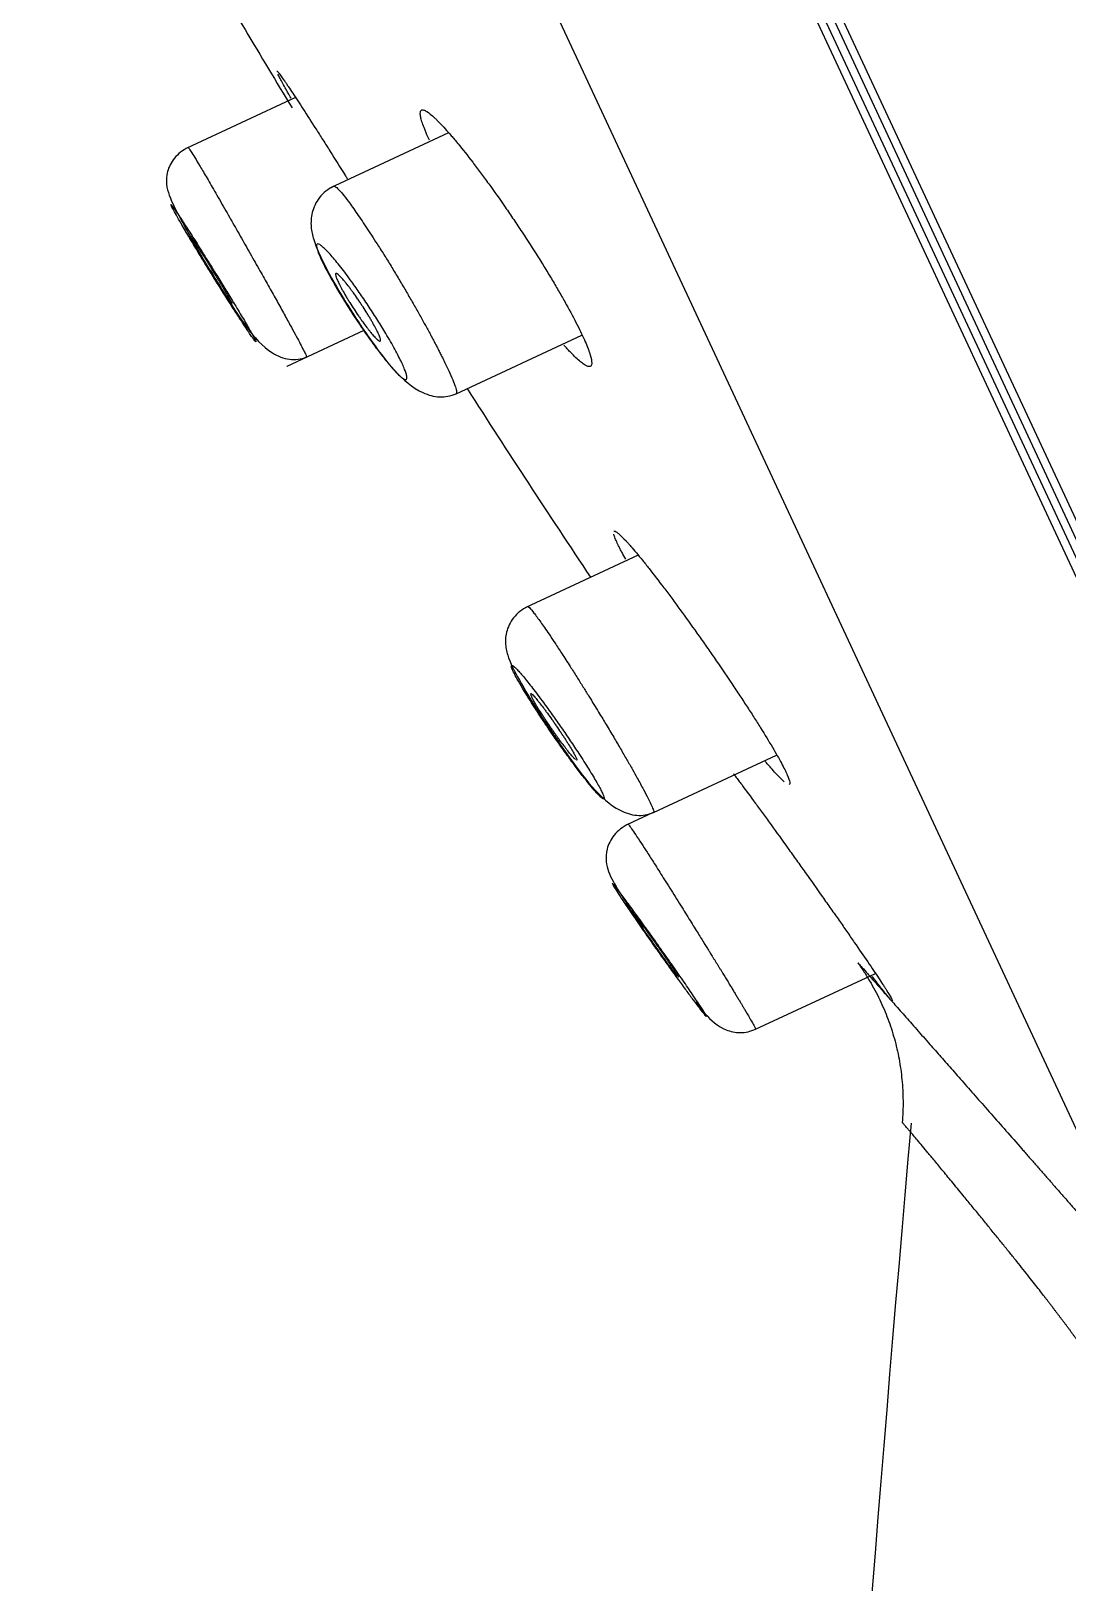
# Model space of a CAD drawing. Header units: millimetres. Extents: x 6110 to 6704, y -2661 to -1821.
# Drawn here: x 6578.818 to 6582.062, y -2181.209 to -2176.353 of the extents above; entities that cross this region are included whole.
import ezdxf

# ---------------------------------------------------------------- set-up
doc = ezdxf.new("R2010")
doc.units = ezdxf.units.MM
doc.header["$LTSCALE"] = 0.1
doc.linetypes.add('HIDDEN2', pattern=[4.7625, 3.175, -1.5875])
doc.layers.add('1', color=4, linetype='HIDDEN2', lineweight=13)
doc.layers.add('DIM', color=3, linetype='Continuous', lineweight=9)

msp = doc.modelspace()

# ---------------------------------------------------------------- hatches: boundary and pattern name
at = {"layer": 'DIM'}
h = msp.add_hatch(dxfattribs=at)
h.set_pattern_fill('ANSI31', color=2)
edge = h.paths.add_edge_path()
edge.add_line((6619.6172, -2595.9805), (6619.6172, -1962.2056))
edge.add_line((6634.6172, -1966.1101), (6619.6172, -1966.1101))
edge.add_line((6634.6172, -2610.9805), (6634.6172, -1966.1101))
edge.add_line((6634.6172, -2610.9805), (6184.4567, -2610.9805))
edge.add_line((6619.6172, -2595.9805), (6184.4567, -2595.9805))
edge.add_line((6184.4567, -2610.9805), (6184.4567, -2595.9805))

# ---------------------------------------------------------------- linework, layer by layer
at = {"layer": '1', "color": 7, "linetype": 'Continuous', "lineweight": -3}
for p, q in [((6571.8322, -2156.0685), (6582.9228, -2179.8524)), ((6571.8551, -2156.0578), (6582.61, -2179.1219)), ((6571.8778, -2156.0473), (6582.6344, -2179.115)), ((6583.2394, -2180.3526), (6571.9006, -2156.0366)), ((6571.4142, -2156.8976), (6582.345, -2180.3388)), ((6579.6457, -2176.5614), (6579.3058, -2176.7199)), ((6580.1238, -2176.6719), (6579.7535, -2176.8446)), ((6579.3058, -2176.7199), (6579.3052, -2176.7202)), ((6579.6193, -2177.4013), (6579.86, -2177.289)), ((6580.1481, -2177.4881), (6580.5414, -2177.3047)), ((6579.6187, -2177.4016), (6579.6193, -2177.4013)), ((6580.148, -2177.4882), (6580.1481, -2177.4881)), ((6580.7172, -2177.9931), (6580.366, -2178.1569)), ((6580.366, -2178.1569), (6580.3641, -2178.1577)), ((6580.7655, -2178.7981), (6581.151, -2178.6184)), ((6580.7643, -2178.7982), (6580.6823, -2178.8365)), ((6580.6823, -2178.8365), (6580.6815, -2178.8369)), ((6581.0845, -2179.4765), (6581.4599, -2179.3014))]:
    msp.add_line(p, q, dxfattribs=at)
for centre, start, end in [((6544.7413, -2188.0939), 11.48274, 25), ((6613.8473, -2155.8693), 210.38689, 211.20611), ((6613.8473, -2155.8693), 212.68827, 213.69871)]:
    msp.add_arc(centre, 40, start, end, dxfattribs=at)
for points, knots in [([(6579.5871, -2176.4784), (6579.5872, -2176.4784), (6579.5872, -2176.4784), (6579.5877, -2176.4784), (6579.5885, -2176.479), (6579.5904, -2176.481), (6579.5911, -2176.4819), (6579.5927, -2176.4839), (6579.5936, -2176.485), (6579.5987, -2176.4916), (6579.6042, -2176.4994), (6579.6131, -2176.5122), (6579.6149, -2176.5149), (6579.6189, -2176.5207), (6579.6209, -2176.5237), (6579.6273, -2176.5332), (6579.6365, -2176.547), (6579.6469, -2176.5628), (6579.6579, -2176.5797), (6579.6638, -2176.5887), (6579.6822, -2176.6172), (6579.6954, -2176.6378), (6579.7165, -2176.6708), (6579.7238, -2176.6822), (6579.735, -2176.6998), (6579.7388, -2176.7058), (6579.7464, -2176.7179), (6579.7503, -2176.7239), (6579.7697, -2176.7546), (6579.7856, -2176.7799), (6579.8039, -2176.8092), (6579.8061, -2176.8125), (6579.8082, -2176.8159)], [0, 0, 0, 0, 0.008057, 0.008057, 0.077628, 0.077628, 0.112414, 0.112414, 0.147199, 0.147199, 0.286341, 0.286341, 0.321126, 0.321126, 0.355912, 0.355912, 0.425483, 0.495054, 0.495054, 0.564625, 0.564625, 0.703766, 0.703766, 0.773337, 0.773337, 0.808123, 0.808123, 0.842908, 0.842908, 0.98205, 0.98205, 1, 1, 1, 1]), ([(6579.6315, -2176.5631), (6579.6284, -2176.5576), (6579.6254, -2176.5524), (6579.6204, -2176.5436), (6579.6184, -2176.54), (6579.6145, -2176.533), (6579.6126, -2176.5297), (6579.6074, -2176.5203), (6579.6011, -2176.5088), (6579.5964, -2176.4998), (6579.5934, -2176.494), (6579.5925, -2176.4922), (6579.5913, -2176.4898), (6579.5909, -2176.489), (6579.5906, -2176.4882)], [0, 0, 0, 0, 0.152025, 0.152025, 0.264968, 0.264968, 0.37791, 0.37791, 0.603796, 0.829682, 0.829682, 0.942625, 0.942625, 1, 1, 1, 1]), ([(6580.0645, -2176.6947), (6580.0617, -2176.6887), (6580.0592, -2176.6831), (6580.0551, -2176.6737), (6580.0535, -2176.6698), (6580.0504, -2176.6625), (6580.049, -2176.659), (6580.0451, -2176.6489), (6580.0408, -2176.6366), (6580.0382, -2176.6267), (6580.0368, -2176.6202), (6580.0365, -2176.6181), (6580.036, -2176.6144), (6580.0359, -2176.6127), (6580.0359, -2176.6049), (6580.0376, -2176.6013), (6580.0426, -2176.5998), (6580.0447, -2176.5999), (6580.0486, -2176.6011), (6580.0499, -2176.6016), (6580.0529, -2176.6031), (6580.0545, -2176.6039), (6580.0628, -2176.6091), (6580.071, -2176.6157), (6580.0831, -2176.627), (6580.0856, -2176.6294), (6580.0908, -2176.6346), (6580.0935, -2176.6373), (6580.1018, -2176.6459), (6580.1135, -2176.6584), (6580.1263, -2176.673), (6580.1364, -2176.6847), (6580.1398, -2176.6888), (6580.1468, -2176.6971), (6580.1504, -2176.7015), (6580.1686, -2176.7237), (6580.1839, -2176.7431), (6580.2079, -2176.7744), (6580.2161, -2176.7853), (6580.2286, -2176.8021), (6580.2329, -2176.8079), (6580.2414, -2176.8195), (6580.2457, -2176.8253), (6580.2671, -2176.8549), (6580.2844, -2176.8793), (6580.3062, -2176.9109), (6580.3106, -2176.9173), (6580.3194, -2176.9302), (6580.3238, -2176.9367), (6580.337, -2176.9562), (6580.3457, -2176.9693), (6580.3715, -2177.0084), (6580.3883, -2177.0345), (6580.4088, -2177.0671), (6580.4129, -2177.0736), (6580.421, -2177.0866), (6580.425, -2177.0931), (6580.4367, -2177.1123), (6580.4519, -2177.1374), (6580.4661, -2177.1617), (6580.4764, -2177.1795), (6580.4798, -2177.1854), (6580.4865, -2177.1971), (6580.4897, -2177.2029), (6580.5056, -2177.2315), (6580.517, -2177.2528), (6580.527, -2177.2725)], [0, 0, 0, 0, 0.022578, 0.022578, 0.038868, 0.038868, 0.055159, 0.055159, 0.08774, 0.12032, 0.12032, 0.136611, 0.136611, 0.152901, 0.152901, 0.218062, 0.218062, 0.250643, 0.250643, 0.266934, 0.266934, 0.283224, 0.283224, 0.348385, 0.348385, 0.364676, 0.364676, 0.380966, 0.380966, 0.413547, 0.446128, 0.446128, 0.462418, 0.462418, 0.478708, 0.478708, 0.54387, 0.54387, 0.576451, 0.576451, 0.592741, 0.592741, 0.609031, 0.609031, 0.674193, 0.674193, 0.690483, 0.690483, 0.706773, 0.706773, 0.739354, 0.739354, 0.804516, 0.804516, 0.820806, 0.820806, 0.837096, 0.837096, 0.869677, 0.902258, 0.902258, 0.918548, 0.918548, 0.934839, 0.934839, 1, 1, 1, 1]), ([(6579.3098, -2176.7181), (6579.3012, -2176.7222), (6579.2854, -2176.7317), (6579.2662, -2176.7507), (6579.2526, -2176.7718), (6579.2418, -2176.8005), (6579.2404, -2176.8351), (6579.2534, -2176.8799), (6579.2797, -2176.9299), (6579.316, -2176.9958), (6579.3361, -2177.0304), (6579.3464, -2177.0478)], [0, 0, 0, 0, 0.058978, 0.117996, 0.176359, 0.23389, 0.348243, 0.469897, 0.735838, 0.872378, 1, 1, 1, 1]), ([(6579.3098, -2176.718), (6579.3098, -2176.718), (6579.3101, -2176.7179), (6579.3119, -2176.7199), (6579.3187, -2176.73), (6579.3301, -2176.7484), (6579.3467, -2176.776), (6579.3685, -2176.8132), (6579.3957, -2176.8602), (6579.4213, -2176.9047), (6579.4424, -2176.9416), (6579.4574, -2176.9679), (6579.4727, -2176.9948), (6579.4881, -2177.022), (6579.5036, -2177.0494), (6579.5191, -2177.0767), (6579.5338, -2177.1025), (6579.5475, -2177.1267), (6579.5603, -2177.1494), (6579.5727, -2177.1717), (6579.5849, -2177.1934), (6579.5965, -2177.2145), (6579.6077, -2177.2348), (6579.6184, -2177.2542), (6579.6251, -2177.2663), (6579.6283, -2177.2722)], [0, 0, 0, 0, 0.000723, 0.060542, 0.124184, 0.191655, 0.262961, 0.338105, 0.417091, 0.499921, 0.535605, 0.571289, 0.606975, 0.642661, 0.678347, 0.714034, 0.749721, 0.780378, 0.811213, 0.842227, 0.87342, 0.904794, 0.936348, 0.968083, 1, 1, 1, 1]), ([(6579.7654, -2176.839), (6579.7563, -2176.8434), (6579.7398, -2176.8535), (6579.7134, -2176.8803), (6579.6949, -2176.9202), (6579.6927, -2176.967), (6579.7046, -2177.019), (6579.7361, -2177.0863), (6579.7784, -2177.1631), (6579.805, -2177.2051), (6579.8089, -2177.211)], [0, 0, 0, 0, 0.062747, 0.126177, 0.24899, 0.364013, 0.475349, 0.708798, 0.959117, 1, 1, 1, 1]), ([(6579.7654, -2176.839), (6579.7654, -2176.839), (6579.7665, -2176.8385), (6579.77, -2176.8394), (6579.7789, -2176.8471), (6579.7924, -2176.8623), (6579.8082, -2176.8825), (6579.824, -2176.9043), (6579.8382, -2176.9246), (6579.8536, -2176.9472), (6579.87, -2176.9719), (6579.8872, -2176.9983), (6579.9029, -2177.0226), (6579.9165, -2177.0438), (6579.9277, -2177.0616), (6579.9388, -2177.0796), (6579.9499, -2177.0977), (6579.9609, -2177.1159), (6579.9717, -2177.134), (6579.9824, -2177.1521), (6579.9929, -2177.17), (6580.0032, -2177.1878), (6580.0133, -2177.2053), (6580.0231, -2177.2225), (6580.0326, -2177.2394), (6580.0418, -2177.2559), (6580.0507, -2177.2719), (6580.0593, -2177.2876), (6580.0675, -2177.3027), (6580.0753, -2177.3173), (6580.0828, -2177.3314), (6580.0899, -2177.3449), (6580.0966, -2177.3579), (6580.1029, -2177.3702), (6580.1068, -2177.3781), (6580.1087, -2177.3819)], [0, 0, 0, 0, 0.000281, 0.056492, 0.116883, 0.181459, 0.250225, 0.291842, 0.333467, 0.3751, 0.416743, 0.458393, 0.500053, 0.525243, 0.550194, 0.574909, 0.599386, 0.623627, 0.647631, 0.6714, 0.694934, 0.718233, 0.741298, 0.764128, 0.786726, 0.809091, 0.831224, 0.853125, 0.874795, 0.896235, 0.917445, 0.938426, 0.959178, 0.979703, 1, 1, 1, 1]), ([(6579.4855, -2177.2594), (6579.4814, -2177.2526), (6579.4729, -2177.2382), (6579.4586, -2177.2144), (6579.4405, -2177.1846), (6579.4184, -2177.1484), (6579.3953, -2177.1109), (6579.375, -2177.0784), (6579.3579, -2177.051), (6579.3413, -2177.0247), (6579.3255, -2176.9997), (6579.3108, -2176.9767), (6579.2974, -2176.956), (6579.2855, -2176.9378), (6579.2754, -2176.9226), (6579.2673, -2176.9107), (6579.2611, -2176.902), (6579.2572, -2176.8971), (6579.2553, -2176.8957), (6579.2568, -2176.9001), (6579.2638, -2176.9135), (6579.2754, -2176.9343), (6579.2898, -2176.9591), (6579.3047, -2176.9843), (6579.3189, -2177.0081), (6579.3343, -2177.0337), (6579.3505, -2177.0605), (6579.3674, -2177.0882), (6579.3876, -2177.1209), (6579.4108, -2177.1582), (6579.436, -2177.1982), (6579.4595, -2177.235), (6579.478, -2177.2635), (6579.4919, -2177.2847), (6579.5021, -2177.2998), (6579.5103, -2177.3117), (6579.5165, -2177.3203), (6579.5205, -2177.3252), (6579.5222, -2177.3264), (6579.5216, -2177.3241), (6579.5187, -2177.3179), (6579.5136, -2177.3082), (6579.5063, -2177.2952), (6579.4969, -2177.2789), (6579.4895, -2177.2662), (6579.4855, -2177.2594)], [0, 0, 0, 0, 0.020944, 0.041692, 0.062597, 0.093906, 0.125051, 0.146012, 0.16673, 0.187556, 0.208486, 0.229202, 0.250061, 0.270963, 0.291668, 0.312549, 0.333466, 0.354157, 0.37502, 0.406289, 0.437459, 0.468763, 0.500043, 0.520891, 0.54162, 0.562602, 0.583421, 0.604124, 0.625068, 0.656251, 0.687505, 0.718717, 0.749961, 0.770841, 0.791564, 0.812478, 0.833334, 0.854055, 0.874983, 0.89583, 0.916541, 0.93746, 0.958349, 0.97908, 1, 1, 1, 1]), ([(6579.4417, -2177.2071), (6579.4414, -2177.2066), (6579.4358, -2177.1978), (6579.4246, -2177.18), (6579.4076, -2177.1529), (6579.3903, -2177.1252), (6579.3729, -2177.0971), (6579.3559, -2177.0693), (6579.3393, -2177.0421), (6579.3237, -2177.0161), (6579.3091, -2176.9917), (6579.2982, -2176.9733), (6579.2922, -2176.9632), (6579.2904, -2176.9601)], [0, 0, 0, 0, 0.006293, 0.110751, 0.215685, 0.321327, 0.425775, 0.530809, 0.636245, 0.740665, 0.845903, 0.951263, 1, 1, 1, 1]), ([(6579.3143, -2176.9918), (6579.3144, -2176.9918), (6579.3146, -2176.9919), (6579.3151, -2176.9925), (6579.3155, -2176.9929), (6579.317, -2176.9948), (6579.3184, -2176.9968), (6579.3212, -2177.0007), (6579.3222, -2177.0021), (6579.3244, -2177.0054), (6579.3255, -2177.0071), (6579.3293, -2177.0128), (6579.3322, -2177.0172), (6579.3386, -2177.027), (6579.342, -2177.0323), (6579.3475, -2177.0409), (6579.3494, -2177.0439), (6579.3533, -2177.05), (6579.3553, -2177.0532), (6579.3614, -2177.0628), (6579.3655, -2177.0695), (6579.3719, -2177.0797), (6579.3741, -2177.0831), (6579.3784, -2177.0901), (6579.3806, -2177.0936), (6579.3871, -2177.1041), (6579.3913, -2177.111), (6579.3977, -2177.1213), (6579.3998, -2177.1248), (6579.4039, -2177.1315), (6579.4079, -2177.1381), (6579.4117, -2177.1445), (6579.4155, -2177.1507), (6579.4173, -2177.1538), (6579.4227, -2177.1627), (6579.4259, -2177.1682), (6579.4289, -2177.1733)], [0, 0, 0, 0, 0.039645, 0.039645, 0.0814, 0.0814, 0.164909, 0.164909, 0.206664, 0.206664, 0.248418, 0.248418, 0.331927, 0.331927, 0.415436, 0.415436, 0.457191, 0.457191, 0.498945, 0.498945, 0.582455, 0.582455, 0.624209, 0.624209, 0.665964, 0.665964, 0.749473, 0.749473, 0.791227, 0.791227, 0.832982, 0.874736, 0.874736, 0.916491, 0.916491, 1, 1, 1, 1]), ([(6579.4446, -2177.2037), (6579.4445, -2177.2035), (6579.4443, -2177.2033), (6579.4438, -2177.2027), (6579.4428, -2177.2013), (6579.4408, -2177.1985), (6579.4388, -2177.1956), (6579.4366, -2177.1924), (6579.4354, -2177.1906), (6579.4316, -2177.1849), (6579.4287, -2177.1805), (6579.4239, -2177.1732), (6579.4223, -2177.1706), (6579.4188, -2177.1653), (6579.417, -2177.1625), (6579.4115, -2177.1539), (6579.4076, -2177.1478), (6579.4015, -2177.1381), (6579.3994, -2177.1348), (6579.3952, -2177.1282), (6579.3931, -2177.1248), (6579.3868, -2177.1146), (6579.3824, -2177.1077), (6579.3737, -2177.0936), (6579.3695, -2177.0867), (6579.3632, -2177.0764), (6579.3611, -2177.073), (6579.357, -2177.0662), (6579.355, -2177.0629), (6579.3491, -2177.0531), (6579.3453, -2177.0469), (6579.3401, -2177.0381), (6579.3384, -2177.0352), (6579.3351, -2177.0296), (6579.3335, -2177.027), (6579.3291, -2177.0195), (6579.3265, -2177.0149), (6579.323, -2177.0089), (6579.322, -2177.007), (6579.3201, -2177.0036), (6579.3183, -2177.0005), (6579.317, -2176.998), (6579.3162, -2176.9964), (6579.3159, -2176.9959), (6579.3156, -2176.9952), (6579.3155, -2176.995), (6579.3154, -2176.9948)], [0, 0, 0, 0, 0.010196, 0.010196, 0.02835, 0.064658, 0.100966, 0.100966, 0.137275, 0.137275, 0.209891, 0.209891, 0.246199, 0.246199, 0.282507, 0.282507, 0.355123, 0.355123, 0.391431, 0.391431, 0.42774, 0.42774, 0.500356, 0.500356, 0.572972, 0.572972, 0.60928, 0.60928, 0.645588, 0.645588, 0.718205, 0.718205, 0.754513, 0.754513, 0.790821, 0.790821, 0.863437, 0.863437, 0.899745, 0.899745, 0.936053, 0.972361, 0.972361, 0.990515, 0.990515, 1, 1, 1, 1]), ([(6579.9682, -2177.3713), (6579.9646, -2177.3643), (6579.9568, -2177.3495), (6579.9432, -2177.3252), (6579.9256, -2177.295), (6579.9033, -2177.2587), (6579.8763, -2177.2169), (6579.8486, -2177.1759), (6579.8242, -2177.1413), (6579.8036, -2177.1135), (6579.7869, -2177.0916), (6579.7712, -2177.0721), (6579.7569, -2177.0552), (6579.7442, -2177.0413), (6579.7333, -2177.0306), (6579.7245, -2177.0232), (6579.7178, -2177.0195), (6579.7134, -2177.0194), (6579.7114, -2177.0228), (6579.7118, -2177.0299), (6579.7152, -2177.0424), (6579.723, -2177.0621), (6579.7355, -2177.0879), (6579.7492, -2177.1139), (6579.7627, -2177.1382), (6579.7728, -2177.1555), (6579.7781, -2177.1644)], [0, 0, 0, 0, 0.037115, 0.073925, 0.111069, 0.166599, 0.222058, 0.277615, 0.333059, 0.370269, 0.407104, 0.444175, 0.481386, 0.518222, 0.555303, 0.592512, 0.629329, 0.666408, 0.70365, 0.740443, 0.777489, 0.833177, 0.888725, 0.925821, 0.962681, 1, 1, 1, 1]), ([(6579.3769, -2177.0989), (6579.3794, -2177.1029), (6579.3942, -2177.1273), (6579.4338, -2177.1914), (6579.4903, -2177.2819), (6579.5571, -2177.3572), (6579.6274, -2177.3855), (6579.6625, -2177.3801), (6579.6805, -2177.3727)], [0, 0, 0, 0, 0.026487, 0.158733, 0.425778, 0.697321, 0.846473, 1, 1, 1, 1]), ([(6579.8991, -2177.2882), (6579.9018, -2177.2934), (6579.904, -2177.2981), (6579.9067, -2177.3044), (6579.9075, -2177.3063), (6579.9089, -2177.3099), (6579.9095, -2177.3116), (6579.911, -2177.3161), (6579.9115, -2177.3184), (6579.9115, -2177.3205), (6579.9115, -2177.3209), (6579.9114, -2177.3216), (6579.9113, -2177.3219), (6579.911, -2177.3227), (6579.9107, -2177.323), (6579.9094, -2177.3235), (6579.9081, -2177.3232), (6579.9055, -2177.3216), (6579.9045, -2177.3209), (6579.9024, -2177.3193), (6579.9001, -2177.3173), (6579.8974, -2177.3146), (6579.8945, -2177.3117), (6579.893, -2177.31), (6579.8882, -2177.3047), (6579.8847, -2177.3007), (6579.879, -2177.2938), (6579.8771, -2177.2913), (6579.8731, -2177.2862), (6579.871, -2177.2836), (6579.8647, -2177.2753), (6579.8604, -2177.2695), (6579.8537, -2177.2602), (6579.8514, -2177.257), (6579.8468, -2177.2505), (6579.8446, -2177.2472), (6579.8377, -2177.2372), (6579.8332, -2177.2304), (6579.8241, -2177.2165), (6579.8196, -2177.2096), (6579.8132, -2177.1993), (6579.8111, -2177.1959), (6579.807, -2177.1892), (6579.805, -2177.1858), (6579.7992, -2177.1759), (6579.7956, -2177.1697), (6579.7906, -2177.1607), (6579.789, -2177.1577), (6579.786, -2177.1521), (6579.7846, -2177.1494), (6579.7806, -2177.1416), (6579.7784, -2177.1369), (6579.7756, -2177.1306), (6579.7748, -2177.1286), (6579.7734, -2177.125), (6579.7722, -2177.1217), (6579.7715, -2177.1191), (6579.771, -2177.1167), (6579.7708, -2177.1157), (6579.7707, -2177.1132), (6579.7712, -2177.1121), (6579.7724, -2177.1116), (6579.773, -2177.1116), (6579.7743, -2177.112), (6579.775, -2177.1123), (6579.7776, -2177.1139), (6579.7797, -2177.1155), (6579.7835, -2177.119), (6579.7848, -2177.1204), (6579.7877, -2177.1233), (6579.7907, -2177.1266), (6579.7941, -2177.1303), (6579.7976, -2177.1344), (6579.7994, -2177.1366), (6579.8051, -2177.1436), (6579.8091, -2177.1486), (6579.8153, -2177.1568), (6579.8175, -2177.1597), (6579.8218, -2177.1656), (6579.8241, -2177.1686), (6579.8308, -2177.1779), (6579.8353, -2177.1844), (6579.8422, -2177.1944), (6579.8445, -2177.1978), (6579.8491, -2177.2046), (6579.8514, -2177.2081), (6579.8581, -2177.2184), (6579.8625, -2177.2253), (6579.869, -2177.2356), (6579.8711, -2177.239), (6579.8753, -2177.2458), (6579.8793, -2177.2524), (6579.883, -2177.2588), (6579.8866, -2177.2651), (6579.8884, -2177.2682), (6579.8934, -2177.2773), (6579.8964, -2177.283), (6579.8991, -2177.2882)], [0, 0, 0, 0, 0.03125, 0.03125, 0.046875, 0.046875, 0.0625, 0.0625, 0.09375, 0.09375, 0.101563, 0.101563, 0.109375, 0.109375, 0.125, 0.125, 0.15625, 0.15625, 0.171875, 0.171875, 0.1875, 0.203125, 0.203125, 0.21875, 0.21875, 0.25, 0.25, 0.265625, 0.265625, 0.28125, 0.28125, 0.3125, 0.3125, 0.328125, 0.328125, 0.34375, 0.34375, 0.375, 0.375, 0.40625, 0.40625, 0.421875, 0.421875, 0.4375, 0.4375, 0.46875, 0.46875, 0.484375, 0.484375, 0.5, 0.5, 0.53125, 0.53125, 0.546875, 0.546875, 0.5625, 0.578125, 0.578125, 0.59375, 0.59375, 0.625, 0.625, 0.640625, 0.640625, 0.65625, 0.65625, 0.6875, 0.6875, 0.703125, 0.703125, 0.71875, 0.734375, 0.734375, 0.75, 0.75, 0.78125, 0.78125, 0.796875, 0.796875, 0.8125, 0.8125, 0.84375, 0.84375, 0.859375, 0.859375, 0.875, 0.875, 0.90625, 0.90625, 0.921875, 0.921875, 0.9375, 0.953125, 0.953125, 0.96875, 0.96875, 1, 1, 1, 1]), ([(6579.4289, -2177.1733), (6579.4319, -2177.1784), (6579.4346, -2177.1829), (6579.438, -2177.1888), (6579.439, -2177.1907), (6579.441, -2177.1941), (6579.4418, -2177.1957), (6579.4441, -2177.1999), (6579.4452, -2177.202), (6579.4463, -2177.2042), (6579.4465, -2177.2048), (6579.4468, -2177.2056), (6579.4468, -2177.2058), (6579.4467, -2177.2059), (6579.4467, -2177.2059), (6579.4467, -2177.2059)], [0, 0, 0, 0, 0.249266, 0.249266, 0.373899, 0.373899, 0.498532, 0.498532, 0.747798, 0.747798, 0.872431, 0.872431, 0.997064, 0.997064, 1, 1, 1, 1]), ([(6579.7781, -2177.1644), (6579.7781, -2177.1644), (6579.7833, -2177.1732), (6579.7941, -2177.1912), (6579.8114, -2177.2188), (6579.8294, -2177.2466), (6579.8478, -2177.2741), (6579.8661, -2177.3008), (6579.8873, -2177.3305), (6579.9106, -2177.3619), (6579.9346, -2177.3921), (6579.9556, -2177.4164), (6579.9708, -2177.4317), (6579.9812, -2177.4402), (6579.988, -2177.4439), (6579.9924, -2177.444), (6579.9945, -2177.4405), (6579.9941, -2177.4333), (6579.9912, -2177.4226), (6579.986, -2177.4087), (6579.9784, -2177.3916), (6579.9719, -2177.3784), (6579.9682, -2177.3713)], [0, 0, 0, 0, 0.000018, 0.047573, 0.094889, 0.142825, 0.190458, 0.2378, 0.285658, 0.356995, 0.428429, 0.499848, 0.571253, 0.619056, 0.666446, 0.714227, 0.761978, 0.809351, 0.85716, 0.904853, 0.952192, 1, 1, 1, 1]), ([(6579.8089, -2177.211), (6579.8173, -2177.2247), (6579.8386, -2177.2584), (6579.8889, -2177.332), (6579.9527, -2177.4183), (6580.0267, -2177.4829), (6580.0969, -2177.5021), (6580.1311, -2177.4952), (6580.1482, -2177.4881)], [0, 0, 0, 0, 0.085625, 0.213986, 0.476827, 0.733873, 0.867198, 1, 1, 1, 1]), ([(6579.6283, -2177.2722), (6579.6341, -2177.2828), (6579.6448, -2177.3025), (6579.6581, -2177.3273), (6579.6684, -2177.3469), (6579.6757, -2177.3612), (6579.6799, -2177.3701), (6579.6807, -2177.3725), (6579.6805, -2177.3727), (6579.6805, -2177.3727)], [0, 0, 0, 0, 0.168701, 0.335674, 0.500933, 0.664496, 0.82638, 0.986604, 1, 1, 1, 1]), ([(6580.527, -2177.2725), (6580.537, -2177.2923), (6580.5453, -2177.3099), (6580.5555, -2177.3333), (6580.5584, -2177.3406), (6580.5623, -2177.3508), (6580.5635, -2177.354), (6580.5656, -2177.3602), (6580.5666, -2177.3632), (6580.5709, -2177.3771), (6580.5725, -2177.3858), (6580.5725, -2177.3936), (6580.5723, -2177.395), (6580.5719, -2177.3975), (6580.5715, -2177.3986), (6580.5701, -2177.4013), (6580.5688, -2177.4025), (6580.5635, -2177.4041), (6580.5584, -2177.4026), (6580.5498, -2177.3975), (6580.548, -2177.3963), (6580.5442, -2177.3936), (6580.5422, -2177.3921), (6580.536, -2177.3872), (6580.5269, -2177.3794), (6580.5165, -2177.3693), (6580.5081, -2177.3607), (6580.5052, -2177.3578), (6580.4993, -2177.3515), (6580.4963, -2177.3482), (6580.4905, -2177.3418), (6580.4878, -2177.3388), (6580.485, -2177.3357)], [0, 0, 0, 0, 0.138581, 0.138581, 0.207872, 0.207872, 0.242517, 0.242517, 0.277162, 0.277162, 0.415743, 0.415743, 0.450388, 0.450388, 0.485034, 0.485034, 0.554324, 0.554324, 0.692905, 0.692905, 0.72755, 0.72755, 0.762196, 0.762196, 0.831486, 0.900777, 0.900777, 0.935422, 0.935422, 0.970067, 0.970067, 1, 1, 1, 1]), ([(6580.1087, -2177.3819), (6580.1148, -2177.3942), (6580.1258, -2177.4172), (6580.1385, -2177.4459), (6580.1468, -2177.468), (6580.1505, -2177.4827), (6580.1497, -2177.4873), (6580.1482, -2177.488), (6580.1482, -2177.4881)], [0, 0, 0, 0, 0.191994, 0.38675, 0.584337, 0.784822, 0.988267, 1, 1, 1, 1]), ([(6580.6787, -2178.0056), (6580.6746, -2177.9982), (6580.6707, -2177.9911), (6580.6652, -2177.9808), (6580.6633, -2177.9773), (6580.6598, -2177.9705), (6580.6582, -2177.9673), (6580.6536, -2177.958), (6580.6483, -2177.9469), (6580.6448, -2177.9381), (6580.6428, -2177.9325), (6580.6422, -2177.9307), (6580.6416, -2177.9286), (6580.6415, -2177.9281), (6580.6413, -2177.9276)], [0, 0, 0, 0, 0.198517, 0.198517, 0.307712, 0.307712, 0.416906, 0.416906, 0.635294, 0.853683, 0.853683, 0.962877, 0.962877, 1, 1, 1, 1]), ([(6580.642, -2177.9178), (6580.6424, -2177.9176), (6580.6429, -2177.9175), (6580.6448, -2177.9176), (6580.6465, -2177.9183), (6580.651, -2177.9211), (6580.6536, -2177.9231), (6580.6628, -2177.9309), (6580.6705, -2177.9386), (6580.6821, -2177.9512), (6580.6846, -2177.9539), (6580.6896, -2177.9596), (6580.6922, -2177.9625), (6580.7003, -2177.9718), (6580.7117, -2177.9852), (6580.7243, -2178.0007), (6580.7343, -2178.013), (6580.7377, -2178.0173), (6580.7447, -2178.026), (6580.7482, -2178.0305), (6580.7664, -2178.0536), (6580.7817, -2178.0735), (6580.8059, -2178.1056), (6580.8142, -2178.1166), (6580.8269, -2178.1337), (6580.8312, -2178.1395), (6580.8398, -2178.1513), (6580.8441, -2178.1572), (6580.8658, -2178.1869), (6580.8835, -2178.2114), (6580.9059, -2178.2429), (6580.9104, -2178.2492), (6580.9194, -2178.262), (6580.9239, -2178.2685), (6580.9375, -2178.2878), (6580.9464, -2178.3007), (6580.9731, -2178.3392), (6580.9905, -2178.3648), (6581.0119, -2178.3966), (6581.0162, -2178.403), (6581.0246, -2178.4156), (6581.0287, -2178.4219), (6581.041, -2178.4405), (6581.057, -2178.4648), (6581.0721, -2178.4882), (6581.083, -2178.5054), (6581.0866, -2178.5111), (6581.0937, -2178.5223), (6581.0972, -2178.5278), (6581.1143, -2178.5551), (6581.1266, -2178.5754), (6581.1376, -2178.594)], [0, 0, 0, 0, 0.016358, 0.016358, 0.057343, 0.057343, 0.098328, 0.098328, 0.180299, 0.180299, 0.200791, 0.200791, 0.221284, 0.221284, 0.262269, 0.303254, 0.303254, 0.323746, 0.323746, 0.344239, 0.344239, 0.426209, 0.426209, 0.467194, 0.467194, 0.487687, 0.487687, 0.508179, 0.508179, 0.590149, 0.590149, 0.610642, 0.610642, 0.631134, 0.631134, 0.672119, 0.672119, 0.75409, 0.75409, 0.774582, 0.774582, 0.795075, 0.795075, 0.83606, 0.877045, 0.877045, 0.897537, 0.897537, 0.91803, 0.91803, 1, 1, 1, 1]), ([(6580.3721, -2178.154), (6580.3631, -2178.1583), (6580.3468, -2178.1683), (6580.3271, -2178.1882), (6580.3132, -2178.2108), (6580.3025, -2178.2414), (6580.3014, -2178.2787), (6580.3153, -2178.328), (6580.35, -2178.3928), (6580.3958, -2178.4692), (6580.4237, -2178.5111), (6580.4278, -2178.5172)], [0, 0, 0, 0, 0.059047, 0.118898, 0.178273, 0.236409, 0.348801, 0.461966, 0.703604, 0.957545, 1, 1, 1, 1]), ([(6580.372, -2178.154), (6580.3721, -2178.154), (6580.373, -2178.1536), (6580.3773, -2178.1564), (6580.3909, -2178.1724), (6580.4079, -2178.1957), (6580.4248, -2178.2197), (6580.4393, -2178.2409), (6580.4574, -2178.2679), (6580.4794, -2178.3015), (6580.5026, -2178.3375), (6580.5249, -2178.3727), (6580.5444, -2178.4038), (6580.5624, -2178.4328), (6580.5788, -2178.4594), (6580.5934, -2178.4832), (6580.6062, -2178.5042), (6580.622, -2178.5305), (6580.641, -2178.5623), (6580.6627, -2178.5991), (6580.6823, -2178.6329), (6580.6997, -2178.6635), (6580.7101, -2178.682), (6580.7149, -2178.6906)], [0, 0, 0, 0, 0.000766, 0.07955, 0.162763, 0.250428, 0.288553, 0.332587, 0.382529, 0.438377, 0.500129, 0.547085, 0.590281, 0.629716, 0.665391, 0.697304, 0.725456, 0.749845, 0.803525, 0.855376, 0.905402, 0.953608, 1, 1, 1, 1]), ([(6580.5765, -2178.6845), (6580.5724, -2178.6776), (6580.5634, -2178.663), (6580.5484, -2178.639), (6580.5291, -2178.6094), (6580.5054, -2178.5736), (6580.4773, -2178.5326), (6580.4488, -2178.4922), (6580.4241, -2178.4581), (6580.4037, -2178.4305), (6580.3871, -2178.4089), (6580.372, -2178.3895), (6580.3583, -2178.3727), (6580.3465, -2178.3589), (6580.3367, -2178.3483), (6580.3291, -2178.341), (6580.3238, -2178.3372), (6580.3206, -2178.3372), (6580.3209, -2178.343), (6580.3272, -2178.3578), (6580.3387, -2178.3797), (6580.3534, -2178.4052), (6580.369, -2178.4308), (6580.384, -2178.4547), (6580.4004, -2178.4802), (6580.4178, -2178.5067), (6580.4361, -2178.5339), (6580.4579, -2178.5657), (6580.4832, -2178.6017), (6580.5109, -2178.64), (6580.537, -2178.6749), (6580.5604, -2178.7048), (6580.5804, -2178.729), (6580.5943, -2178.7442), (6580.6032, -2178.7527), (6580.6086, -2178.7564), (6580.6114, -2178.7565), (6580.6118, -2178.753), (6580.6096, -2178.7459), (6580.6049, -2178.7352), (6580.5978, -2178.7214), (6580.5884, -2178.7045), (6580.5807, -2178.6915), (6580.5765, -2178.6845)], [0, 0, 0, 0, 0.020906, 0.041651, 0.06259, 0.093847, 0.125039, 0.156311, 0.18749, 0.208426, 0.229148, 0.250003, 0.270932, 0.291648, 0.312511, 0.333453, 0.354152, 0.374997, 0.406285, 0.437446, 0.468755, 0.500039, 0.520883, 0.54161, 0.562602, 0.583415, 0.604116, 0.625063, 0.656249, 0.687498, 0.718729, 0.749958, 0.781209, 0.812434, 0.833331, 0.854055, 0.874962, 0.895832, 0.916544, 0.937458, 0.958336, 0.979064, 1, 1, 1, 1]), ([(6580.5217, -2178.6327), (6580.521, -2178.6321), (6580.5202, -2178.6314), (6580.5183, -2178.6296), (6580.5162, -2178.6274), (6580.5136, -2178.6247), (6580.5109, -2178.6216), (6580.5094, -2178.6198), (6580.5048, -2178.6143), (6580.5014, -2178.6102), (6580.4958, -2178.6031), (6580.4939, -2178.6006), (6580.4899, -2178.5955), (6580.4878, -2178.5928), (6580.4815, -2178.5845), (6580.4772, -2178.5786), (6580.4704, -2178.5693), (6580.468, -2178.5661), (6580.4634, -2178.5596), (6580.4588, -2178.5531), (6580.4541, -2178.5465), (6580.4494, -2178.5397), (6580.447, -2178.5363), (6580.44, -2178.526), (6580.4354, -2178.5193), (6580.4287, -2178.5092), (6580.4265, -2178.5059), (6580.4221, -2178.4993), (6580.42, -2178.496), (6580.4138, -2178.4864), (6580.4099, -2178.4803), (6580.4045, -2178.4716), (6580.4028, -2178.4688), (6580.3994, -2178.4633), (6580.3979, -2178.4607), (6580.3935, -2178.4532), (6580.3909, -2178.4487), (6580.3882, -2178.4437), (6580.3877, -2178.4428), (6580.3867, -2178.4409), (6580.3853, -2178.4382), (6580.3834, -2178.4344), (6580.3823, -2178.4319), (6580.3817, -2178.4301), (6580.3814, -2178.4294), (6580.3812, -2178.4288)], [0, 0, 0, 0, 0.033576, 0.033576, 0.0698, 0.106024, 0.106024, 0.142248, 0.142248, 0.214697, 0.214697, 0.250921, 0.250921, 0.287145, 0.287145, 0.359594, 0.359594, 0.395818, 0.395818, 0.432042, 0.468266, 0.468266, 0.504491, 0.504491, 0.576939, 0.576939, 0.613163, 0.613163, 0.649387, 0.649387, 0.721836, 0.721836, 0.75806, 0.75806, 0.794284, 0.794284, 0.866733, 0.866733, 0.884845, 0.884845, 0.902957, 0.939181, 0.975405, 0.975405, 1, 1, 1, 1]), ([(6580.3813, -2178.4256), (6580.3813, -2178.4256), (6580.3813, -2178.4256), (6580.3817, -2178.4255), (6580.3821, -2178.4256), (6580.3831, -2178.4261), (6580.3837, -2178.4265), (6580.386, -2178.4283), (6580.3879, -2178.4302), (6580.3914, -2178.4339), (6580.3927, -2178.4353), (6580.3954, -2178.4384), (6580.3983, -2178.4418), (6580.4015, -2178.4457), (6580.4049, -2178.4499), (6580.4067, -2178.4521), (6580.4123, -2178.4592), (6580.4163, -2178.4644), (6580.4226, -2178.4727), (6580.4247, -2178.4755), (6580.4291, -2178.4815), (6580.4314, -2178.4845), (6580.4381, -2178.4938), (6580.4428, -2178.5002), (6580.4498, -2178.5101), (6580.4521, -2178.5135), (6580.4569, -2178.5203), (6580.4592, -2178.5237), (6580.4662, -2178.5338), (6580.4708, -2178.5406), (6580.4776, -2178.5507), (6580.4798, -2178.5541), (6580.4842, -2178.5607), (6580.4884, -2178.5671), (6580.4924, -2178.5734), (6580.4963, -2178.5795), (6580.4982, -2178.5825), (6580.5037, -2178.5913), (6580.507, -2178.5967), (6580.51, -2178.6018)], [0, 0, 0, 0, 0.005047, 0.005047, 0.046503, 0.046503, 0.08796, 0.08796, 0.170872, 0.170872, 0.212329, 0.212329, 0.253785, 0.295242, 0.295242, 0.336698, 0.336698, 0.419611, 0.419611, 0.461067, 0.461067, 0.502523, 0.502523, 0.585436, 0.585436, 0.626893, 0.626893, 0.668349, 0.668349, 0.751262, 0.751262, 0.792718, 0.792718, 0.834174, 0.875631, 0.875631, 0.917087, 0.917087, 1, 1, 1, 1]), ([(6580.4278, -2178.5172), (6580.4364, -2178.5304), (6580.4582, -2178.5631), (6580.5088, -2178.6352), (6580.5721, -2178.7214), (6580.6443, -2178.789), (6580.7142, -2178.8114), (6580.7484, -2178.8052), (6580.7657, -2178.798)], [0, 0, 0, 0, 0.083879, 0.210819, 0.469271, 0.725747, 0.861955, 1, 1, 1, 1]), ([(6580.51, -2178.6018), (6580.513, -2178.6068), (6580.5155, -2178.6113), (6580.5188, -2178.6172), (6580.5197, -2178.6191), (6580.5215, -2178.6225), (6580.5222, -2178.6241), (6580.5242, -2178.6283), (6580.525, -2178.6304), (6580.5254, -2178.6323), (6580.5255, -2178.6326), (6580.5256, -2178.6332), (6580.5256, -2178.6335), (6580.5255, -2178.634), (6580.5253, -2178.6342), (6580.5251, -2178.6344)], [0, 0, 0, 0, 0.25463, 0.25463, 0.381945, 0.381945, 0.50926, 0.50926, 0.763889, 0.763889, 0.827547, 0.827547, 0.891204, 0.891204, 1, 1, 1, 1]), ([(6581.1376, -2178.594), (6581.1486, -2178.6127), (6581.158, -2178.6292), (6581.1696, -2178.6509), (6581.1731, -2178.6576), (6581.1778, -2178.6669), (6581.1792, -2178.6698), (6581.1819, -2178.6754), (6581.1831, -2178.6781), (6581.1886, -2178.6906), (6581.1912, -2178.698), (6581.1922, -2178.7043), (6581.1923, -2178.7054), (6581.1923, -2178.7073), (6581.1921, -2178.7081), (6581.1916, -2178.7095), (6581.1911, -2178.71), (6581.1906, -2178.7102)], [0, 0, 0, 0, 0.26385, 0.26385, 0.395774, 0.395774, 0.461737, 0.461737, 0.527699, 0.527699, 0.791549, 0.791549, 0.857511, 0.857511, 0.923474, 0.923474, 1, 1, 1, 1]), ([(6581.1749, -2178.7021), (6581.1735, -2178.7009), (6581.172, -2178.6996), (6581.1687, -2178.6965), (6581.1668, -2178.6948), (6581.1609, -2178.689), (6581.1523, -2178.6802), (6581.1422, -2178.6691), (6581.134, -2178.6598), (6581.1312, -2178.6566), (6581.1254, -2178.6498), (6581.1224, -2178.6464), (6581.1182, -2178.6414), (6581.117, -2178.64), (6581.1159, -2178.6386)], [0, 0, 0, 0, 0.106649, 0.106649, 0.227832, 0.227832, 0.470197, 0.712562, 0.712562, 0.833745, 0.833745, 0.954927, 0.954927, 1, 1, 1, 1]), ([(6580.7149, -2178.6906), (6580.7219, -2178.7033), (6580.7347, -2178.7268), (6580.7497, -2178.7558), (6580.7602, -2178.7778), (6580.766, -2178.7923), (6580.7667, -2178.7972), (6580.7658, -2178.798), (6580.7657, -2178.798)], [0, 0, 0, 0, 0.19336, 0.386217, 0.578639, 0.770695, 0.962455, 1, 1, 1, 1]), ([(6581.0157, -2178.6762), (6581.0179, -2178.6792), (6581.0201, -2178.6822), (6581.0255, -2178.6893), (6581.0286, -2178.6935), (6581.0349, -2178.702), (6581.0382, -2178.7064), (6581.0549, -2178.729), (6581.0693, -2178.7485), (6581.0924, -2178.7801), (6581.1003, -2178.791), (6581.1126, -2178.8079), (6581.1168, -2178.8136), (6581.1251, -2178.8252), (6581.1294, -2178.831), (6581.1506, -2178.8603), (6581.168, -2178.8845), (6581.1904, -2178.9158), (6581.1949, -2178.9221), (6581.204, -2178.9347), (6581.2086, -2178.9411), (6581.2222, -2178.9602), (6581.2313, -2178.973), (6581.2584, -2179.0111), (6581.2764, -2179.0365), (6581.2988, -2179.0682), (6581.3032, -2179.0745), (6581.3121, -2179.0871), (6581.3164, -2179.0933), (6581.3294, -2179.1118), (6581.3464, -2179.136), (6581.3627, -2179.1593), (6581.3746, -2179.1765), (6581.3785, -2179.1821), (6581.3863, -2179.1934), (6581.3902, -2179.1989), (6581.4091, -2179.2262), (6581.423, -2179.2466), (6581.4359, -2179.2654)], [0, 0, 0, 0, 0.022259, 0.022259, 0.051016, 0.051016, 0.079773, 0.079773, 0.194801, 0.194801, 0.252316, 0.252316, 0.281073, 0.281073, 0.30983, 0.30983, 0.424858, 0.424858, 0.453615, 0.453615, 0.482372, 0.482372, 0.539887, 0.539887, 0.654915, 0.654915, 0.683672, 0.683672, 0.712429, 0.712429, 0.769943, 0.827457, 0.827457, 0.856215, 0.856215, 0.884972, 0.884972, 1, 1, 1, 1]), ([(6580.6862, -2178.8349), (6580.6774, -2178.8391), (6580.6614, -2178.8489), (6580.6418, -2178.8684), (6580.628, -2178.8902), (6580.6174, -2178.9191), (6580.6158, -2178.9532), (6580.6277, -2178.9944), (6580.6569, -2179.0442), (6580.6982, -2179.1099), (6580.7254, -2179.15), (6580.731, -2179.1581)], [0, 0, 0, 0, 0.060859, 0.121411, 0.180332, 0.236905, 0.343507, 0.449457, 0.682178, 0.937207, 1, 1, 1, 1]), ([(6580.6861, -2178.8348), (6580.6861, -2178.8347), (6580.6863, -2178.8345), (6580.6885, -2178.8368), (6580.6964, -2178.8479), (6580.7093, -2178.867), (6580.7259, -2178.8923), (6580.7457, -2178.9229), (6580.7686, -2178.9585), (6580.7966, -2179.0027), (6580.8234, -2179.0451), (6580.8457, -2179.0808), (6580.8615, -2179.1062), (6580.8762, -2179.1298), (6580.8897, -2179.1515), (6580.9019, -2179.1711), (6580.9127, -2179.1886), (6580.9222, -2179.204), (6580.9305, -2179.2171), (6580.9373, -2179.2282), (6580.9429, -2179.2371), (6580.9472, -2179.244), (6580.9503, -2179.2489), (6580.9535, -2179.2542), (6580.9573, -2179.2604), (6580.9621, -2179.2681), (6580.9668, -2179.2757), (6580.9714, -2179.2832), (6580.9759, -2179.2906), (6580.9803, -2179.2978), (6580.9846, -2179.3048), (6580.9888, -2179.3117), (6580.993, -2179.3185), (6580.997, -2179.3251), (6581.0009, -2179.3316), (6581.0048, -2179.3379), (6581.0085, -2179.344), (6581.0122, -2179.35), (6581.0157, -2179.3559), (6581.0191, -2179.3615), (6581.0225, -2179.3671), (6581.0257, -2179.3724), (6581.0289, -2179.3777), (6581.0319, -2179.3827), (6581.0349, -2179.3876), (6581.0378, -2179.3924), (6581.0405, -2179.397), (6581.0432, -2179.4014), (6581.0457, -2179.4057), (6581.0482, -2179.4099), (6581.0498, -2179.4125), (6581.0506, -2179.4139)], [0, 0, 0, 0, 0.004611, 0.064532, 0.125942, 0.188857, 0.253294, 0.306747, 0.366005, 0.431071, 0.501945, 0.536462, 0.568417, 0.597811, 0.624643, 0.648912, 0.670619, 0.689763, 0.706344, 0.720362, 0.731816, 0.740707, 0.747034, 0.750798, 0.761066, 0.771254, 0.781362, 0.79139, 0.801338, 0.811205, 0.820993, 0.830701, 0.840329, 0.849877, 0.859345, 0.868733, 0.878042, 0.88727, 0.896419, 0.905488, 0.914478, 0.923388, 0.932218, 0.940969, 0.94964, 0.958232, 0.966744, 0.975177, 0.983531, 0.991805, 1, 1, 1, 1]), ([(6580.9062, -2179.3948), (6580.9025, -2179.3893), (6580.8947, -2179.3775), (6580.8809, -2179.3573), (6580.8655, -2179.3348), (6580.8488, -2179.3106), (6580.831, -2179.285), (6580.8124, -2179.2585), (6580.7934, -2179.2316), (6580.7742, -2179.2045), (6580.7553, -2179.1779), (6580.7367, -2179.1521), (6580.719, -2179.1275), (6580.7023, -2179.1046), (6580.687, -2179.0837), (6580.6733, -2179.0653), (6580.6614, -2179.0496), (6580.6516, -2179.0368), (6580.6441, -2179.0273), (6580.6381, -2179.0204), (6580.6354, -2179.0183), (6580.6382, -2179.0243), (6580.6466, -2179.0381), (6580.6589, -2179.0571), (6580.6726, -2179.0778), (6580.6863, -2179.0981), (6580.7016, -2179.1206), (6580.7155, -2179.1408), (6580.7242, -2179.1534), (6580.7272, -2179.1576)], [0, 0, 0, 0, 0.035207, 0.070143, 0.105411, 0.140641, 0.175525, 0.210649, 0.245897, 0.280784, 0.315887, 0.351135, 0.386025, 0.421139, 0.456376, 0.491251, 0.526378, 0.561639, 0.596488, 0.631583, 0.684257, 0.736732, 0.789435, 0.842119, 0.877211, 0.912104, 0.947437, 0.982494, 1, 1, 1, 1]), ([(6580.6967, -2179.1056), (6580.6967, -2179.1056), (6580.6967, -2179.1056), (6580.6969, -2179.1057), (6580.6971, -2179.1058), (6580.6979, -2179.1066), (6580.6984, -2179.1071), (6580.7002, -2179.1092), (6580.7018, -2179.1112), (6580.705, -2179.1152), (6580.7062, -2179.1167), (6580.7087, -2179.12), (6580.7114, -2179.1236), (6580.7144, -2179.1277), (6580.7177, -2179.132), (6580.7194, -2179.1343), (6580.7248, -2179.1416), (6580.7287, -2179.1469), (6580.7348, -2179.1553), (6580.7369, -2179.1583), (6580.7402, -2179.1628), (6580.7413, -2179.1643), (6580.7435, -2179.1674), (6580.7446, -2179.1689), (6580.7503, -2179.1767), (6580.7549, -2179.1832), (6580.7619, -2179.1931), (6580.7643, -2179.1964), (6580.7691, -2179.2032), (6580.7715, -2179.2065), (6580.7786, -2179.2166), (6580.7833, -2179.2233), (6580.7891, -2179.2316), (6580.7903, -2179.2333), (6580.7926, -2179.2365), (6580.796, -2179.2414), (6580.8015, -2179.2493), (6580.8057, -2179.2554), (6580.8098, -2179.2614), (6580.8118, -2179.2643), (6580.8176, -2179.2728), (6580.8212, -2179.2781), (6580.8245, -2179.2829)], [0, 0, 0, 0, 0.007757, 0.007757, 0.0491, 0.0491, 0.090444, 0.090444, 0.173131, 0.173131, 0.214474, 0.214474, 0.255817, 0.297161, 0.297161, 0.338504, 0.338504, 0.421191, 0.421191, 0.462535, 0.462535, 0.483207, 0.483207, 0.503878, 0.503878, 0.586565, 0.586565, 0.627909, 0.627909, 0.669252, 0.669252, 0.751939, 0.751939, 0.772611, 0.772611, 0.793283, 0.834626, 0.87597, 0.87597, 0.917313, 0.917313, 1, 1, 1, 1]), ([(6580.8408, -2179.3107), (6580.8402, -2179.31), (6580.8396, -2179.3092), (6580.838, -2179.3073), (6580.8361, -2179.305), (6580.8338, -2179.302), (6580.8313, -2179.2987), (6580.8299, -2179.2969), (6580.8255, -2179.2912), (6580.8223, -2179.2868), (6580.8169, -2179.2796), (6580.815, -2179.277), (6580.8111, -2179.2717), (6580.8091, -2179.269), (6580.8029, -2179.2605), (6580.7986, -2179.2546), (6580.7918, -2179.2452), (6580.7895, -2179.2419), (6580.7849, -2179.2355), (6580.7802, -2179.229), (6580.7755, -2179.2223), (6580.7708, -2179.2156), (6580.7683, -2179.2122), (6580.7612, -2179.2021), (6580.7565, -2179.1954), (6580.7496, -2179.1855), (6580.7473, -2179.1822), (6580.7428, -2179.1757), (6580.7406, -2179.1725), (6580.7341, -2179.1632), (6580.73, -2179.1572), (6580.7242, -2179.1488), (6580.7224, -2179.146), (6580.7188, -2179.1408), (6580.7171, -2179.1382), (6580.7123, -2179.1311), (6580.7094, -2179.1268), (6580.7063, -2179.122), (6580.7057, -2179.1211), (6580.7046, -2179.1193), (6580.703, -2179.1168), (6580.7007, -2179.1132), (6580.6993, -2179.1109), (6580.6985, -2179.1095), (6580.6982, -2179.109), (6580.6979, -2179.1084), (6580.6978, -2179.1083), (6580.6977, -2179.1081)], [0, 0, 0, 0, 0.032033, 0.032033, 0.068269, 0.104505, 0.104505, 0.140741, 0.140741, 0.213213, 0.213213, 0.249449, 0.249449, 0.285685, 0.285685, 0.358158, 0.358158, 0.394394, 0.394394, 0.43063, 0.466866, 0.466866, 0.503102, 0.503102, 0.575574, 0.575574, 0.61181, 0.61181, 0.648046, 0.648046, 0.720518, 0.720518, 0.756754, 0.756754, 0.79299, 0.79299, 0.865462, 0.865462, 0.88358, 0.88358, 0.901698, 0.937934, 0.97417, 0.97417, 0.992288, 0.992288, 1, 1, 1, 1]), ([(6580.7272, -2179.1576), (6580.7301, -2179.1618), (6580.739, -2179.1747), (6580.7575, -2179.2012), (6580.783, -2179.2374), (6580.8117, -2179.2776), (6580.8394, -2179.3161), (6580.8649, -2179.3511), (6580.8876, -2179.3817), (6580.9041, -2179.4036), (6580.9157, -2179.4184), (6580.9232, -2179.4278), (6580.9284, -2179.4338), (6580.9311, -2179.4363), (6580.9312, -2179.435), (6580.9287, -2179.4301), (6580.9237, -2179.4219), (6580.9163, -2179.4101), (6580.9098, -2179.4002), (6580.9062, -2179.3948)], [0, 0, 0, 0, 0.025372, 0.076925, 0.153722, 0.230641, 0.307543, 0.384419, 0.461354, 0.53823, 0.589661, 0.640677, 0.692157, 0.743531, 0.794515, 0.845993, 0.897414, 0.948456, 1, 1, 1, 1]), ([(6580.7472, -2179.1821), (6580.7483, -2179.1837), (6580.7621, -2179.2039), (6580.7852, -2179.2368), (6580.8066, -2179.2672), (6580.8149, -2179.2789)], [0, 0, 0, 0, 0.050047, 0.630461, 1, 1, 1, 1]), ([(6580.8245, -2179.2829), (6580.8277, -2179.2878), (6580.8306, -2179.2921), (6580.8343, -2179.2977), (6580.8354, -2179.2994), (6580.8375, -2179.3026), (6580.8384, -2179.3041), (6580.8408, -2179.308), (6580.842, -2179.3099), (6580.8428, -2179.3116), (6580.8429, -2179.3118), (6580.8432, -2179.3123), (6580.8433, -2179.3125), (6580.8434, -2179.3129), (6580.8434, -2179.3131), (6580.8433, -2179.3131)], [0, 0, 0, 0, 0.256776, 0.256776, 0.385164, 0.385164, 0.513552, 0.513552, 0.770327, 0.770327, 0.834521, 0.834521, 0.898715, 0.898715, 1, 1, 1, 1]), ([(6581.405, -2179.2681), (6581.405, -2179.2681), (6581.405, -2179.2681), (6581.4073, -2179.2706), (6581.4176, -2179.2823), (6581.4348, -2179.3018), (6581.4574, -2179.3274), (6581.4836, -2179.3571), (6581.5124, -2179.3896), (6581.5455, -2179.4272), (6581.5833, -2179.47), (6581.6219, -2179.5138), (6581.6601, -2179.5571), (6581.6966, -2179.5986), (6581.7356, -2179.6429), (6581.7771, -2179.69), (6581.8212, -2179.7402), (6581.8679, -2179.7933), (6581.9042, -2179.8347), (6581.9281, -2179.862), (6581.9387, -2179.874), (6581.9494, -2179.8862), (6581.9601, -2179.8984), (6581.971, -2179.9108), (6581.9819, -2179.9233), (6581.993, -2179.9359), (6582.0041, -2179.9486), (6582.0154, -2179.9614), (6582.0267, -2179.9744), (6582.0382, -2179.9875), (6582.0497, -2180.0006), (6582.0614, -2180.0139), (6582.0731, -2180.0274), (6582.085, -2180.0409), (6582.097, -2180.0546), (6582.109, -2180.0684), (6582.1212, -2180.0823), (6582.1335, -2180.0964), (6582.1459, -2180.1105), (6582.1584, -2180.1248), (6582.171, -2180.1393), (6582.1837, -2180.1538), (6582.1965, -2180.1685), (6582.2095, -2180.1833), (6582.2225, -2180.1983), (6582.2357, -2180.2133), (6582.2489, -2180.2285), (6582.2623, -2180.2439), (6582.2758, -2180.2594), (6582.2894, -2180.275), (6582.3031, -2180.2907), (6582.317, -2180.3066), (6582.3309, -2180.3226), (6582.3403, -2180.3334), (6582.345, -2180.3388)], [0, 0, 0, 0, 0.001152, 0.064181, 0.126761, 0.189226, 0.251904, 0.302224, 0.352072, 0.401603, 0.450969, 0.500321, 0.536603, 0.5726, 0.608367, 0.643961, 0.679438, 0.714855, 0.750267, 0.757535, 0.764789, 0.77203, 0.779259, 0.786476, 0.793682, 0.800876, 0.80806, 0.815234, 0.822399, 0.829555, 0.836702, 0.843841, 0.850973, 0.858098, 0.865217, 0.87233, 0.879437, 0.88654, 0.893638, 0.900733, 0.907825, 0.914914, 0.922002, 0.929088, 0.936173, 0.943258, 0.950343, 0.957429, 0.964517, 0.971607, 0.978699, 0.985795, 0.992895, 1, 1, 1, 1]), ([(6581.4359, -2179.2654), (6581.4487, -2179.2842), (6581.46, -2179.301), (6581.4747, -2179.3232), (6581.4792, -2179.3301), (6581.4844, -2179.338), (6581.4854, -2179.3396), (6581.4874, -2179.3427), (6581.4884, -2179.3442), (6581.4912, -2179.3485), (6581.493, -2179.3513), (6581.5012, -2179.3643), (6581.5061, -2179.3723), (6581.5099, -2179.3793), (6581.5106, -2179.3805), (6581.5117, -2179.3827), (6581.5121, -2179.3836), (6581.513, -2179.3859), (6581.5132, -2179.3868), (6581.5129, -2179.3871), (6581.5129, -2179.3871), (6581.5129, -2179.3871)], [0, 0, 0, 0, 0.248315, 0.248315, 0.372473, 0.372473, 0.403512, 0.403512, 0.434551, 0.434551, 0.49663, 0.49663, 0.744945, 0.744945, 0.807024, 0.807024, 0.869103, 0.869103, 0.99326, 0.99326, 1, 1, 1, 1]), ([(6581.5049, -2179.38), (6581.504, -2179.379), (6581.5031, -2179.378), (6581.5008, -2179.3754), (6581.4995, -2179.3738), (6581.495, -2179.3684), (6581.4882, -2179.3601), (6581.4797, -2179.3495), (6581.4728, -2179.3406), (6581.4703, -2179.3375), (6581.4653, -2179.331), (6581.4627, -2179.3276), (6581.4568, -2179.32), (6581.4534, -2179.3156), (6581.45, -2179.3111)], [0, 0, 0, 0, 0.085712, 0.085712, 0.197319, 0.197319, 0.420533, 0.643747, 0.643747, 0.755353, 0.755353, 0.86696, 0.86696, 1, 1, 1, 1]), ([(6580.8984, -2179.3904), (6580.9072, -2179.4036), (6580.936, -2179.4397), (6580.975, -2179.476), (6581.0288, -2179.4884), (6581.0612, -2179.4849), (6581.0772, -2179.4795), (6581.0852, -2179.4759)], [0, 0, 0, 0, 0.202519, 0.612161, 0.807941, 0.904947, 1, 1, 1, 1]), ([(6581.0506, -2179.4139), (6581.0566, -2179.4239), (6581.0671, -2179.4419), (6581.0783, -2179.4615), (6581.0846, -2179.4734), (6581.0856, -2179.4761), (6581.0852, -2179.4761), (6581.0852, -2179.4761)], [0, 0, 0, 0, 0.250352, 0.499076, 0.746257, 0.991984, 1, 1, 1, 1]), ([(6581.5715, -2179.7703), (6581.3615, -2182.161), (6581.0222, -2187.3763), (6580.9175, -2195.4369), (6581.2192, -2203.8524), (6581.7036, -2209.4176), (6582.0107, -2212.1609)], [0, 0, 0, 0, 0.221728, 0.483353, 0.744982, 1, 1, 1, 1]), ([(6582.3406, -2180.8074), (6582.3389, -2180.8049), (6582.3356, -2180.7998), (6582.3306, -2180.7921), (6582.3255, -2180.7845), (6582.3205, -2180.7768), (6582.3154, -2180.7691), (6582.3103, -2180.7615), (6582.3052, -2180.7538), (6582.3001, -2180.7461), (6582.2949, -2180.7384), (6582.2898, -2180.7307), (6582.2846, -2180.723), (6582.2794, -2180.7153), (6582.2742, -2180.7076), (6582.269, -2180.7), (6582.2638, -2180.6923), (6582.2586, -2180.6846), (6582.2533, -2180.6769), (6582.248, -2180.6692), (6582.2427, -2180.6615), (6582.2375, -2180.6538), (6582.2321, -2180.6461), (6582.2268, -2180.6384), (6582.2215, -2180.6307), (6582.2162, -2180.623), (6582.2108, -2180.6153), (6582.2054, -2180.6076), (6582.2001, -2180.6), (6582.1947, -2180.5923), (6582.1893, -2180.5846), (6582.1839, -2180.577), (6582.1785, -2180.5693), (6582.173, -2180.5617), (6582.1676, -2180.554), (6582.1622, -2180.5464), (6582.1567, -2180.5388), (6582.1513, -2180.5311), (6582.1458, -2180.5235), (6582.1403, -2180.5159), (6582.1349, -2180.5083), (6582.1294, -2180.5007), (6582.1239, -2180.4932), (6582.1184, -2180.4856), (6582.1129, -2180.4781), (6582.1074, -2180.4705), (6582.1019, -2180.463), (6582.0964, -2180.4555), (6582.0909, -2180.448), (6582.0854, -2180.4405), (6582.0798, -2180.433), (6582.0743, -2180.4256), (6582.0688, -2180.4181), (6582.0633, -2180.4107), (6582.0578, -2180.4033), (6582.0522, -2180.3959), (6582.0467, -2180.3886), (6582.0412, -2180.3812), (6582.0357, -2180.3739), (6582.0301, -2180.3666), (6582.0246, -2180.3593), (6582.0191, -2180.352), (6582.0136, -2180.3448), (6582.0081, -2180.3376), (6582.0026, -2180.3304), (6581.9971, -2180.3232), (6581.9916, -2180.3161), (6581.9835, -2180.3056), (6581.9722, -2180.291), (6581.9571, -2180.2718), (6581.9403, -2180.2505), (6581.9218, -2180.2273), (6581.9018, -2180.2022), (6581.8804, -2180.1756), (6581.8578, -2180.1475), (6581.8341, -2180.1183), (6581.8097, -2180.0882), (6581.7846, -2180.0574), (6581.7593, -2180.0264), (6581.7299, -2179.9906), (6581.6988, -2179.9528), (6581.6682, -2179.9157), (6581.6424, -2179.8844), (6581.6208, -2179.8584), (6581.6029, -2179.837), (6581.5884, -2179.8196), (6581.5767, -2179.8057), (6581.5675, -2179.7948), (6581.5604, -2179.7865), (6581.555, -2179.7803), (6581.5511, -2179.7758), (6581.5483, -2179.7726), (6581.5464, -2179.7705), (6581.5452, -2179.7693), (6581.5445, -2179.7686), (6581.5443, -2179.7683), (6581.5442, -2179.7683), (6581.5442, -2179.7683)], [0, 0, 0, 0, 0.003176, 0.006368, 0.009577, 0.012803, 0.016045, 0.019304, 0.02258, 0.025874, 0.029184, 0.032512, 0.035857, 0.039219, 0.0426, 0.045998, 0.049414, 0.052848, 0.0563, 0.05977, 0.063259, 0.066766, 0.070292, 0.073837, 0.0774, 0.080983, 0.084585, 0.088205, 0.091846, 0.095505, 0.099184, 0.102883, 0.106602, 0.11034, 0.114098, 0.117877, 0.121676, 0.125495, 0.129334, 0.133194, 0.137074, 0.140976, 0.144898, 0.148841, 0.152805, 0.15679, 0.160796, 0.164824, 0.168873, 0.172943, 0.177036, 0.18115, 0.185285, 0.189443, 0.193623, 0.197825, 0.202049, 0.206295, 0.210564, 0.214855, 0.219169, 0.223506, 0.227865, 0.232247, 0.236652, 0.24108, 0.245532, 0.250006, 0.260875, 0.273483, 0.287856, 0.304022, 0.32201, 0.341849, 0.36357, 0.387198, 0.41276, 0.440275, 0.469761, 0.501224, 0.54966, 0.595983, 0.640057, 0.681777, 0.721077, 0.757916, 0.792272, 0.824133, 0.853502, 0.880391, 0.90482, 0.926815, 0.946407, 0.963636, 0.978562, 0.991225, 1, 1, 1, 1])]:
    msp.add_open_spline(points, degree=3, knots=knots, dxfattribs=at)
msp.add_open_spline([(6581.405, -2179.2681), (6581.564, -2179.4933), (6581.5442, -2179.7683)], degree=2, dxfattribs=at)

doc.saveas('drawing.dxf')
